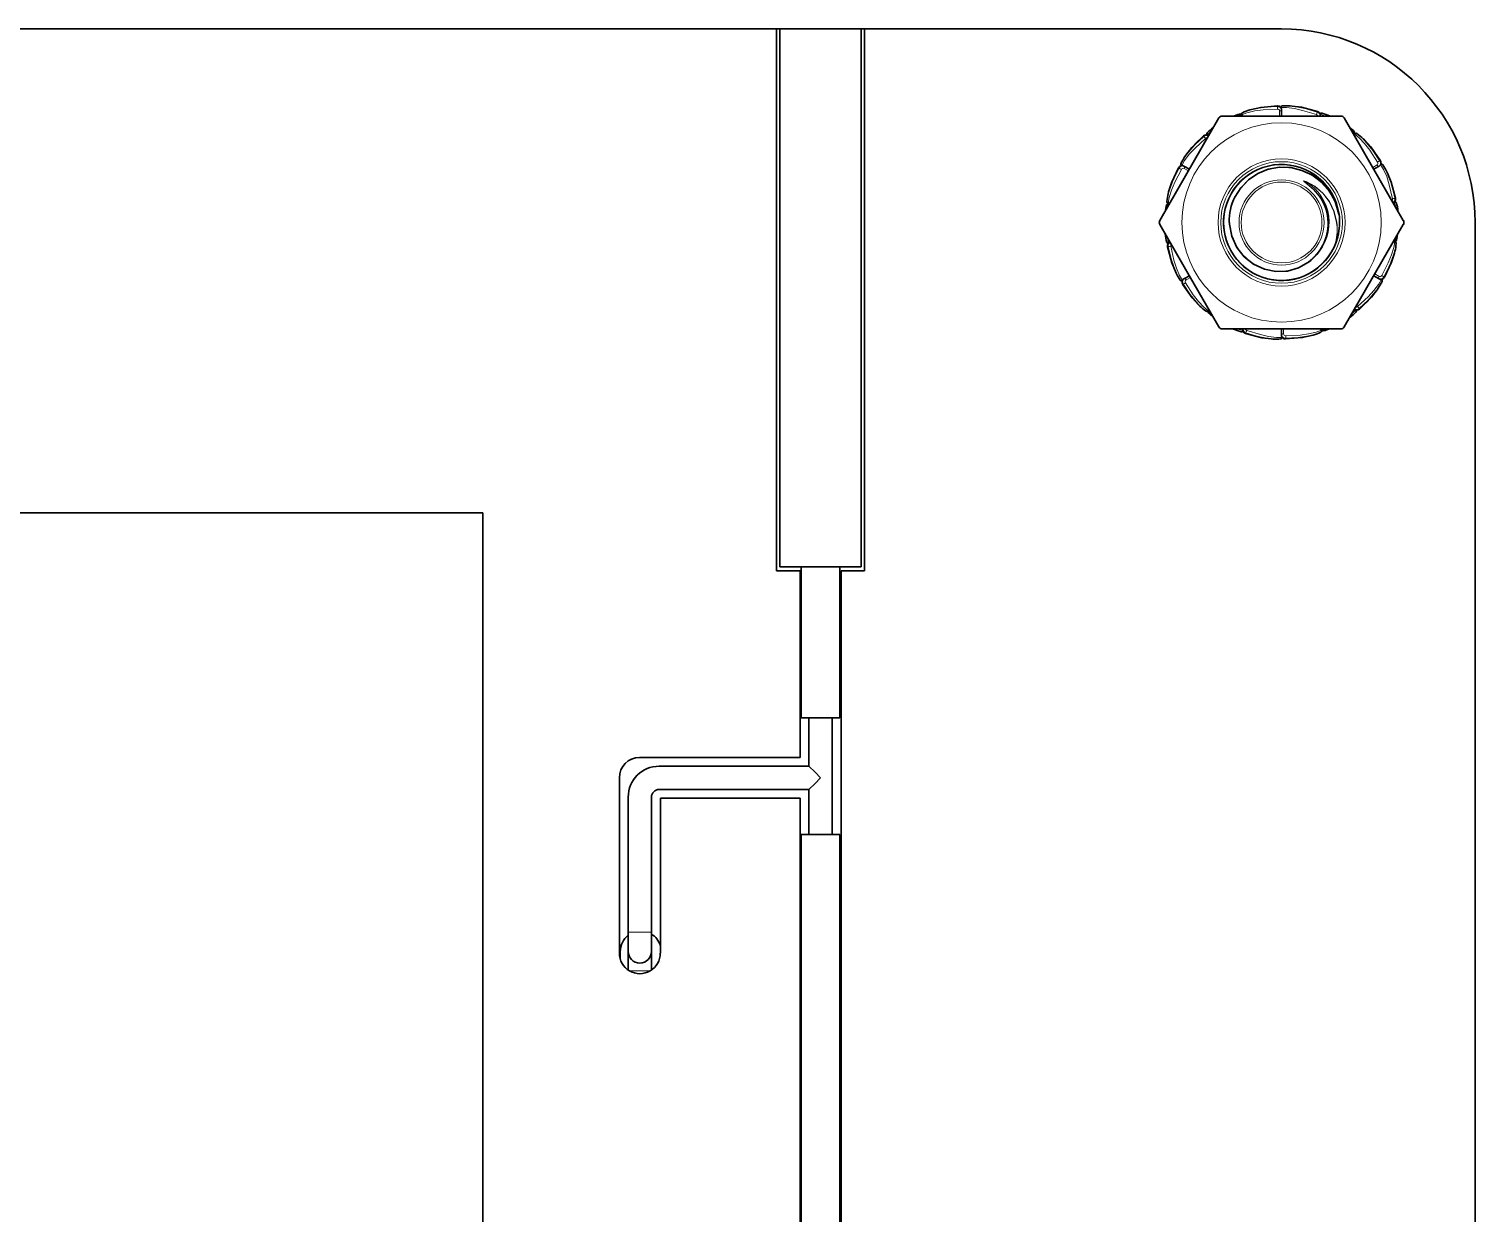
# Model space of a CAD drawing. Extents: x 315 to 857, y 212 to 651.
# Drawn here: x 669.19 to 706.55, y 334.25 to 364.84 of the extents above; entities that cross this region are included whole.
import ezdxf

# ---------------------------------------------------------------- set-up
doc = ezdxf.new("R2010")
doc.units = 0

msp = doc.modelspace()

# ---------------------------------------------------------------- linework, layer by layer
at = {"color": 7, "lineweight": 35}
for p, q in [((645.169, 364.839), (688.505, 364.839)), ((645.169, 364.839), (701.549, 364.839)), ((706.549, 359.839), (706.549, 294.079)), ((706.549, 359.839), (706.549, 294.079)), ((680.916, 352.342), (653.819, 352.342)), ((680.916, 313.451), (680.916, 352.342)), ((689.11, 303.08), (689.11, 344.964)), ((690.168, 344.964), (690.168, 303.08)), ((689.14, 303.03), (689.14, 344.03)), ((690.14, 303.03), (690.14, 344.03))]:
    msp.add_line(p, q, dxfattribs=at)
at = {"color": 7, "lineweight": 35, "ltscale": 0.349879}
for p, q in [((688.505, 350.844), (688.505, 364.839)), ((690.774, 364.839), (690.773, 350.844))]:
    msp.add_line(p, q, dxfattribs=at)
at = {"color": 7, "lineweight": 35, "ltscale": 0.347379}
for p, q in [((688.589, 350.944), (688.589, 364.839)), ((690.689, 350.944), (690.689, 364.839))]:
    msp.add_line(p, q, dxfattribs=at)
at = {"color": 7, "lineweight": 35, "ltscale": 0.269376}
msp.add_line((690.774, 364.839), (701.549, 364.839), dxfattribs=at)
at = {"color": 7, "lineweight": 13, "ltscale": 0.000101161}
msp.add_line((701.445, 362.849), (701.443, 362.846), dxfattribs=at)
at = {"color": 7, "lineweight": 13, "ltscale": 0.000367231}
msp.add_line((701.443, 362.831), (701.443, 362.846), dxfattribs=at)
at = {"color": 7, "lineweight": 35, "ltscale": 0.001176}
for p, q in [((701.82, 362.848), (701.773, 362.852)), ((700.774, 362.76), (700.729, 362.747)), ((702.323, 356.919), (702.368, 356.932))]:
    msp.add_line(p, q, dxfattribs=at)
at = {"color": 7, "lineweight": 35, "ltscale": 0.076499}
for p, q in [((699.932, 362.539), (698.402, 359.889)), ((703.165, 357.139), (704.695, 359.789))]:
    msp.add_line(p, q, dxfattribs=at)
at = {"color": 7, "lineweight": 35, "ltscale": 0.0765}
for p, q in [((703.079, 362.589), (700.019, 362.589)), ((700.019, 357.089), (703.079, 357.089))]:
    msp.add_line(p, q, dxfattribs=at)
at = {"color": 7, "lineweight": 35, "ltscale": 0.002871}
for p, q in [((700.422, 362.632), (700.315, 362.589)), ((703.404, 362.212), (703.313, 362.282)), ((698.567, 360.259), (698.551, 360.146)), ((704.531, 359.419), (704.547, 359.533)), ((699.694, 357.467), (699.784, 357.396)), ((702.676, 357.046), (702.782, 357.09))]:
    msp.add_line(p, q, dxfattribs=at)
at = {"color": 7, "lineweight": 13, "ltscale": 0.002597}
for p, q in [((700.421, 362.628), (700.324, 362.589)), ((698.57, 360.257), (698.555, 360.154)), ((704.528, 359.422), (704.542, 359.524)), ((699.698, 357.468), (699.779, 357.404)), ((702.677, 357.05), (702.773, 357.089))]:
    msp.add_line(p, q, dxfattribs=at)
at = {"color": 7, "lineweight": 13, "ltscale": 0.001723}
msp.add_line((700.362, 362.589), (700.426, 362.614), dxfattribs=at)
at = {"color": 7, "lineweight": 13, "ltscale": 0.000101345}
for p, q in [((700.422, 362.632), (700.421, 362.628)), ((702.676, 357.046), (702.677, 357.05))]:
    msp.add_line(p, q, dxfattribs=at)
at = {"color": 7, "lineweight": 13, "ltscale": 0.000367512}
msp.add_line((700.426, 362.614), (700.421, 362.628), dxfattribs=at)
at = {"color": 7, "lineweight": 13, "ltscale": 0.000650683}
msp.add_line((700.426, 362.614), (700.433, 362.589), dxfattribs=at)
at = {"color": 7, "lineweight": 13, "ltscale": 0.003214}
for p, q in [((701.497, 362.59), (701.497, 362.718)), ((699.141, 361.169), (699.029, 361.234)), ((699.193, 358.419), (699.081, 358.355)), ((701.601, 357.089), (701.601, 356.96))]:
    msp.add_line(p, q, dxfattribs=at)
at = {"color": 7, "lineweight": 35, "ltscale": 0.000366211}
for p, q in [((701.549, 362.737), (701.549, 362.751)), ((701.549, 356.942), (701.549, 356.927))]:
    msp.add_line(p, q, dxfattribs=at)
at = {"color": 7, "lineweight": 35, "ltscale": 0.003677}
for p, q in [((701.549, 362.59), (701.549, 362.737)), ((699.167, 361.214), (699.039, 361.288)), ((699.167, 358.464), (699.039, 358.39))]:
    msp.add_line(p, q, dxfattribs=at)
at = {"color": 7, "lineweight": 13, "ltscale": 0.000367217}
msp.add_line((702.473, 362.687), (702.477, 362.701), dxfattribs=at)
at = {"color": 7, "lineweight": 13, "ltscale": 0.000100627}
msp.add_line((702.48, 362.703), (702.477, 362.701), dxfattribs=at)
at = {"color": 7, "lineweight": 13, "ltscale": 0.000251303}
for p, q in [((702.79, 362.593), (702.799, 362.589)), ((700.308, 357.085), (700.299, 357.089))]:
    msp.add_line(p, q, dxfattribs=at)
at = {"color": 7, "lineweight": 35, "ltscale": 0.000305676}
msp.add_line((702.801, 362.588), (702.79, 362.593), dxfattribs=at)
at = {"color": 7, "lineweight": 35, "ltscale": 0.036627}
msp.add_line((703.165, 362.539), (703.898, 361.27), dxfattribs=at)
at = {"color": 7, "lineweight": 13, "ltscale": 0.000100858}
for p, q in [((699.534, 362.078), (699.535, 362.074)), ((703.563, 357.6), (703.562, 357.604))]:
    msp.add_line(p, q, dxfattribs=at)
at = {"color": 7, "lineweight": 13, "ltscale": 0.00036736}
msp.add_line((699.545, 362.063), (699.535, 362.074), dxfattribs=at)
at = {"color": 7, "lineweight": 35, "ltscale": 0.000305367}
for p, q in [((699.794, 362.298), (699.784, 362.291)), ((703.303, 357.38), (703.313, 357.387))]:
    msp.add_line(p, q, dxfattribs=at)
at = {"color": 7, "lineweight": 13, "ltscale": 0.000251525}
for p, q in [((699.784, 362.291), (699.792, 362.297)), ((703.313, 357.387), (703.305, 357.382))]:
    msp.add_line(p, q, dxfattribs=at)
at = {"color": 7, "lineweight": 13, "ltscale": 0.002596}
msp.add_line((703.4, 362.21), (703.318, 362.274), dxfattribs=at)
at = {"color": 7, "lineweight": 13, "ltscale": 0.001722}
for p, q in [((703.337, 362.242), (703.391, 362.199)), ((698.574, 360.187), (698.584, 360.255)), ((704.524, 359.492), (704.513, 359.424)), ((699.76, 357.437), (699.707, 357.48))]:
    msp.add_line(p, q, dxfattribs=at)
at = {"color": 7, "lineweight": 13, "ltscale": 0.000650073}
for p, q in [((703.391, 362.199), (703.372, 362.18)), ((699.707, 357.48), (699.725, 357.498))]:
    msp.add_line(p, q, dxfattribs=at)
at = {"color": 7, "lineweight": 13, "ltscale": 0.000366891}
for p, q in [((703.391, 362.199), (703.4, 362.21)), ((699.707, 357.48), (699.698, 357.468))]:
    msp.add_line(p, q, dxfattribs=at)
at = {"color": 7, "lineweight": 13, "ltscale": 0.000101172}
for p, q in [((703.404, 362.212), (703.4, 362.21)), ((699.694, 357.467), (699.698, 357.468))]:
    msp.add_line(p, q, dxfattribs=at)
at = {"color": 7, "lineweight": 35, "ltscale": 0.001177}
for p, q in [((703.691, 361.97), (703.657, 362.003)), ((699.078, 361.579), (699.052, 361.54)), ((704.465, 359.05), (704.477, 359.095)), ((698.807, 358.569), (698.828, 358.527)), ((704.019, 358.1), (704.046, 358.139)), ((699.407, 357.708), (699.441, 357.676))]:
    msp.add_line(p, q, dxfattribs=at)
at = {"color": 7, "lineweight": 35, "ltscale": 0.000366414}
for p, q in [((699.039, 361.288), (699.027, 361.295)), ((704.058, 361.288), (704.071, 361.295))]:
    msp.add_line(p, q, dxfattribs=at)
at = {"color": 7, "lineweight": 13, "ltscale": 0.003215}
for p, q in [((703.905, 361.259), (704.016, 361.324)), ((703.957, 358.509), (704.068, 358.445))]:
    msp.add_line(p, q, dxfattribs=at)
at = {"color": 7, "lineweight": 35, "ltscale": 0.003676}
for p, q in [((703.931, 361.214), (704.058, 361.288)), ((703.931, 358.464), (704.058, 358.39)), ((701.549, 357.089), (701.549, 356.942))]:
    msp.add_line(p, q, dxfattribs=at)
at = {"color": 7, "lineweight": 13, "ltscale": 0.000367075}
for p, q in [((704.087, 361.426), (704.099, 361.434)), ((699.011, 358.252), (698.998, 358.244))]:
    msp.add_line(p, q, dxfattribs=at)
at = {"color": 7, "lineweight": 13, "ltscale": 0.000102245}
msp.add_line((704.103, 361.434), (704.099, 361.434), dxfattribs=at)
at = {"color": 7, "lineweight": 13, "ltscale": 0.0001005}
msp.add_line((698.89, 361.254), (698.892, 361.251), dxfattribs=at)
at = {"color": 7, "lineweight": 13, "ltscale": 0.00036756}
msp.add_line((698.905, 361.244), (698.892, 361.251), dxfattribs=at)
at = {"color": 7, "lineweight": 35, "ltscale": 0.039872}
msp.add_line((704.695, 359.889), (703.898, 361.27), dxfattribs=at)
at = {"color": 7, "lineweight": 35, "ltscale": 0.001178}
for p, q in [((704.29, 361.109), (704.27, 361.151)), ((698.632, 360.629), (698.621, 360.583)), ((701.278, 356.83), (701.325, 356.827))]:
    msp.add_line(p, q, dxfattribs=at)
at = {"color": 7, "lineweight": 13, "ltscale": 9.82742e-05}
msp.add_line((698.567, 360.259), (698.57, 360.257), dxfattribs=at)
at = {"color": 7, "lineweight": 13, "ltscale": 0.000366633}
msp.add_line((698.584, 360.255), (698.57, 360.257), dxfattribs=at)
at = {"color": 7, "lineweight": 13, "ltscale": 0.00065088}
msp.add_line((698.584, 360.255), (698.609, 360.248), dxfattribs=at)
at = {"color": 7, "lineweight": 13, "ltscale": 0.000366608}
for p, q in [((704.477, 360.463), (704.491, 360.466)), ((698.621, 359.216), (698.607, 359.213))]:
    msp.add_line(p, q, dxfattribs=at)
at = {"color": 7, "lineweight": 13, "ltscale": 0.000101823}
msp.add_line((704.495, 360.464), (704.491, 360.466), dxfattribs=at)
at = {"color": 7, "lineweight": 35, "ltscale": 0.039873}
msp.add_line((698.402, 359.789), (699.2, 358.408), dxfattribs=at)
at = {"color": 7, "lineweight": 13, "ltscale": 0.000251432}
for p, q in [((704.554, 360.142), (704.555, 360.132)), ((698.543, 359.537), (698.542, 359.547))]:
    msp.add_line(p, q, dxfattribs=at)
at = {"color": 7, "lineweight": 35, "ltscale": 0.00030518}
for p, q in [((704.556, 360.129), (704.554, 360.142)), ((698.542, 359.549), (698.543, 359.537))]:
    msp.add_line(p, q, dxfattribs=at)
at = {"color": 7, "lineweight": 13, "ltscale": 0.000649407}
msp.add_line((704.513, 359.424), (704.488, 359.43), dxfattribs=at)
at = {"color": 7, "lineweight": 13, "ltscale": 0.00036825}
msp.add_line((704.513, 359.424), (704.528, 359.422), dxfattribs=at)
at = {"color": 7, "lineweight": 13, "ltscale": 9.65925e-05}
msp.add_line((704.531, 359.419), (704.528, 359.422), dxfattribs=at)
at = {"color": 7, "lineweight": 13, "ltscale": 0.000100384}
msp.add_line((698.603, 359.214), (698.607, 359.213), dxfattribs=at)
at = {"color": 7, "lineweight": 35, "ltscale": 0.000104765}
msp.add_line((702.947, 359.325), (702.951, 359.325), dxfattribs=at)
at = {"color": 7, "lineweight": 13, "ltscale": 0.000146423}
msp.add_line((702.246, 358.814), (702.242, 358.819), dxfattribs=at)
at = {"color": 7, "lineweight": 35, "ltscale": 0.000366034}
for p, q in [((699.039, 358.39), (699.027, 358.383)), ((704.058, 358.39), (704.071, 358.383))]:
    msp.add_line(p, q, dxfattribs=at)
at = {"color": 7, "lineweight": 35, "ltscale": 0.036626}
msp.add_line((699.932, 357.139), (699.2, 358.408), dxfattribs=at)
at = {"color": 7, "lineweight": 13, "ltscale": 0.00036657}
msp.add_line((704.192, 358.435), (704.205, 358.428), dxfattribs=at)
at = {"color": 7, "lineweight": 13, "ltscale": 0.000101273}
msp.add_line((704.207, 358.424), (704.205, 358.428), dxfattribs=at)
at = {"color": 7, "lineweight": 13, "ltscale": 0.000100711}
msp.add_line((698.994, 358.244), (698.998, 358.244), dxfattribs=at)
at = {"color": 7, "lineweight": 13, "ltscale": 0.000368382}
msp.add_line((703.553, 357.615), (703.562, 357.604), dxfattribs=at)
at = {"color": 7, "lineweight": 35, "ltscale": 0.000304595}
msp.add_line((700.297, 357.09), (700.308, 357.085), dxfattribs=at)
at = {"color": 7, "lineweight": 13, "ltscale": 0.000101126}
msp.add_line((700.617, 356.975), (700.62, 356.978), dxfattribs=at)
at = {"color": 7, "lineweight": 13, "ltscale": 0.000366491}
msp.add_line((700.625, 356.992), (700.62, 356.978), dxfattribs=at)
at = {"color": 7, "lineweight": 13, "ltscale": 0.00010041}
msp.add_line((701.653, 356.829), (701.655, 356.833), dxfattribs=at)
at = {"color": 7, "lineweight": 13, "ltscale": 0.000367177}
msp.add_line((701.654, 356.848), (701.655, 356.833), dxfattribs=at)
at = {"color": 7, "lineweight": 13, "ltscale": 0.000650342}
msp.add_line((702.671, 357.064), (702.664, 357.089), dxfattribs=at)
at = {"color": 7, "lineweight": 13, "ltscale": 0.001721}
msp.add_line((702.735, 357.089), (702.671, 357.064), dxfattribs=at)
at = {"color": 7, "lineweight": 13, "ltscale": 0.000366938}
msp.add_line((702.671, 357.064), (702.677, 357.05), dxfattribs=at)
at = {"color": 7, "lineweight": 35, "ltscale": 0.015115}
msp.add_line((689.11, 350.844), (688.505, 350.844), dxfattribs=at)
at = {"color": 7, "lineweight": 35, "ltscale": 0.052499}
msp.add_line((690.689, 350.944), (688.589, 350.944), dxfattribs=at)
at = {"color": 7, "lineweight": 35, "ltscale": 0.120544}
for p, q in [((689.11, 346.022), (689.11, 350.844)), ((690.168, 350.844), (690.168, 346.022))]:
    msp.add_line(p, q, dxfattribs=at)
at = {"color": 7, "lineweight": 35, "ltscale": 0.0975}
for p, q in [((689.14, 350.944), (689.14, 347.044)), ((690.14, 350.944), (690.14, 347.044))]:
    msp.add_line(p, q, dxfattribs=at)
at = {"color": 7, "lineweight": 35, "ltscale": 0.015132}
msp.add_line((690.773, 350.844), (690.168, 350.844), dxfattribs=at)
at = {"color": 7, "lineweight": 35, "ltscale": 0.025}
for p, q in [((689.14, 347.044), (690.14, 347.044)), ((690.14, 344.03), (689.14, 344.03))]:
    msp.add_line(p, q, dxfattribs=at)
at = {"color": 7, "lineweight": 35, "ltscale": 0.031277}
msp.add_line((689.34, 347.044), (689.34, 345.793), dxfattribs=at)
at = {"color": 7, "lineweight": 35, "ltscale": 0.07536}
msp.add_line((689.94, 347.044), (689.94, 344.03), dxfattribs=at)
at = {"color": 7, "lineweight": 35, "ltscale": 0.103705}
msp.add_line((684.962, 346.022), (689.11, 346.022), dxfattribs=at)
at = {"color": 7, "lineweight": 35, "ltscale": 2.59399e-05}
msp.add_line((684.962, 346.021), (684.962, 346.022), dxfattribs=at)
at = {"color": 7, "lineweight": 35, "ltscale": 0.026459}
msp.add_line((690.168, 346.022), (690.168, 344.964), dxfattribs=at)
at = {"color": 7, "lineweight": 35, "ltscale": 0.096744}
for p, q in [((685.47, 345.793), (689.34, 345.793)), ((685.47, 345.193), (689.34, 345.193))]:
    msp.add_line(p, q, dxfattribs=at)
at = {"color": 7, "lineweight": 35, "ltscale": 0.00552}
msp.add_line((689.496, 345.637), (689.34, 345.793), dxfattribs=at)
at = {"color": 7, "lineweight": 35, "ltscale": 0.005086}
for q in [(689.496, 345.637), (689.496, 345.349)]:
    msp.add_line((689.64, 345.493), q, dxfattribs=at)
at = {"color": 7, "lineweight": 35, "ltscale": 0.113283}
msp.add_line((684.441, 340.962), (684.441, 345.493), dxfattribs=at)
at = {"color": 7, "lineweight": 35, "ltscale": 0.005521}
msp.add_line((689.496, 345.349), (689.34, 345.193), dxfattribs=at)
at = {"color": 7, "lineweight": 35, "ltscale": 0.087133}
for p, q in [((684.67, 341.508), (684.67, 344.993)), ((685.27, 341.508), (685.27, 344.993))]:
    msp.add_line(p, q, dxfattribs=at)
at = {"color": 7, "lineweight": 35, "ltscale": 0.100053}
msp.add_line((685.5, 344.964), (685.5, 340.962), dxfattribs=at)
at = {"color": 7, "lineweight": 35, "ltscale": 0.090253}
msp.add_line((689.11, 344.964), (685.5, 344.964), dxfattribs=at)
at = {"color": 7, "lineweight": 35, "ltscale": 0.029082}
msp.add_line((689.34, 345.193), (689.34, 344.03), dxfattribs=at)
at = {"color": 7, "lineweight": 35, "ltscale": 0.0125}
for p, q in [((684.67, 341.508), (684.67, 341.008)), ((685.27, 341.508), (685.27, 341.008))]:
    msp.add_line(p, q, dxfattribs=at)
at = {"color": 7, "lineweight": 13, "ltscale": 0.015001}
msp.add_line((684.67, 341.508), (685.27, 341.508), dxfattribs=at)
at = {"color": 7, "lineweight": 35, "ltscale": 0.005022}
msp.add_line((684.465, 340.807), (684.465, 341.008), dxfattribs=at)
at = {"color": 7, "lineweight": 35, "ltscale": 0.01203}
msp.add_line((684.67, 341.008), (684.67, 340.526), dxfattribs=at)
at = {"color": 7, "lineweight": 35, "ltscale": 0.012057}
msp.add_line((685.27, 341.008), (685.27, 340.525), dxfattribs=at)
at = {"color": 7, "lineweight": 13, "ltscale": 0.013632}
msp.add_line((684.698, 340.508), (685.243, 340.508), dxfattribs=at)
at = {"color": 7, "lineweight": 13}
for points in [[(700.729, 362.747), (701.12, 362.814), (701.443, 362.831)], [(701.443, 362.846), (701.145, 362.828), (700.774, 362.76)], [(701.531, 362.806), (701.68, 362.808), (701.882, 362.783), (702.094, 362.735), (702.449, 362.626)], [(701.773, 362.852), (702.163, 362.781), (702.473, 362.687)], [(702.477, 362.701), (702.192, 362.786), (701.82, 362.848)], [(700.517, 362.621), (700.656, 362.674), (700.855, 362.72), (701.071, 362.747), (701.442, 362.766)], [(699.052, 361.54), (699.308, 361.842), (699.545, 362.063)], [(699.535, 362.074), (699.318, 361.869), (699.078, 361.579)], [(703.442, 362.124), (703.558, 362.029), (703.696, 361.88), (703.828, 361.707), (704.03, 361.395)], [(698.97, 361.307), (699.043, 361.437), (699.166, 361.6), (699.314, 361.76), (699.585, 362.012)], [(703.657, 362.003), (703.91, 361.698), (704.087, 361.426)], [(704.099, 361.434), (703.935, 361.683), (703.691, 361.97)], [(704.109, 361.338), (704.186, 361.21), (704.265, 361.023), (704.33, 360.815), (704.412, 360.453)], [(698.621, 360.583), (698.758, 360.955), (698.905, 361.244)], [(698.624, 360.336), (698.647, 360.484), (698.707, 360.678), (698.792, 360.879), (698.961, 361.21)], [(698.892, 361.251), (698.759, 360.984), (698.632, 360.629)], [(700.348, 360.495), (700.493, 360.725), (700.681, 360.923), (700.905, 361.08), (701.158, 361.192), (701.4, 361.248), (701.65, 361.261), (701.898, 361.23), (702.141, 361.156), (702.367, 361.039), (702.57, 360.884), (702.745, 360.694), (702.884, 360.475), (702.983, 360.235), (703.026, 360.06), (703.048, 359.88)], [(702.523, 360.518), (702.378, 360.691), (702.153, 360.877), (702.112, 360.914), (702.113, 360.917), (702.181, 360.899)], [(702.528, 360.521), (702.382, 360.695), (702.155, 360.879), (702.112, 360.914), (702.113, 360.915), (702.114, 360.916), (702.18, 360.894)], [(704.27, 361.151), (704.404, 360.778), (704.477, 360.463)], [(704.491, 360.466), (704.422, 360.756), (704.29, 361.109)], [(702.18, 360.894), (702.411, 360.77), (702.614, 360.597), (702.781, 360.38), (702.904, 360.122), (702.972, 359.839)], [(702.181, 360.899), (702.413, 360.774), (702.617, 360.6), (702.784, 360.383), (702.908, 360.124), (702.977, 359.84)], [(702.242, 358.819), (702.009, 358.683), (701.75, 358.6), (701.478, 358.575), (701.202, 358.61), (700.939, 358.704), (700.702, 358.854), (700.5, 359.054), (700.345, 359.295), (700.245, 359.565), (700.206, 359.84)], [(698.607, 359.213), (698.675, 358.923), (698.807, 358.569)], [(698.828, 358.527), (698.694, 358.9), (698.621, 359.216)], [(698.989, 358.34), (698.912, 358.468), (698.833, 358.656), (698.768, 358.864), (698.685, 359.225)], [(704.474, 359.342), (704.45, 359.194), (704.39, 359), (704.306, 358.799), (704.137, 358.469)], [(704.477, 359.095), (704.34, 358.723), (704.192, 358.435)], [(704.205, 358.428), (704.339, 358.694), (704.465, 359.05)], [(704.127, 358.372), (704.055, 358.241), (703.932, 358.079), (703.784, 357.919), (703.512, 357.666)], [(698.998, 358.244), (699.162, 357.995), (699.407, 357.708)], [(699.441, 357.676), (699.187, 357.98), (699.011, 358.252)], [(699.656, 357.555), (699.54, 357.649), (699.401, 357.798), (699.269, 357.972), (699.068, 358.283)], [(704.046, 358.139), (703.79, 357.836), (703.553, 357.615)], [(703.562, 357.604), (703.779, 357.809), (704.019, 358.1)], [(700.62, 356.978), (700.906, 356.893), (701.278, 356.83)], [(701.325, 356.827), (700.934, 356.897), (700.625, 356.992)], [(701.567, 356.872), (701.418, 356.87), (701.216, 356.895), (701.003, 356.943), (700.648, 357.052)], [(702.368, 356.932), (701.978, 356.864), (701.654, 356.848)], [(701.655, 356.833), (701.952, 356.85), (702.323, 356.919)], [(702.581, 357.058), (702.441, 357.004), (702.243, 356.959), (702.026, 356.931), (701.656, 356.912)]]:
    msp.add_lwpolyline(points, dxfattribs=at)
at = {"color": 7, "lineweight": 35}
for points in [[(701.445, 362.849), (701.013, 362.812), (700.774, 362.76)], [(702.48, 362.703), (702.062, 362.816), (701.82, 362.848)], [(699.534, 362.078), (699.227, 361.772), (699.078, 361.579)], [(704.103, 361.434), (703.855, 361.79), (703.691, 361.97)], [(698.89, 361.254), (698.706, 360.862), (698.632, 360.629)], [(700.343, 360.497), (700.495, 360.737), (700.695, 360.942), (700.935, 361.103), (701.204, 361.212), (701.493, 361.264), (701.788, 361.256), (702.077, 361.186), (702.347, 361.058), (702.588, 360.876), (702.787, 360.647), (702.936, 360.38), (703.033, 360.054)], [(704.495, 360.464), (704.384, 360.883), (704.29, 361.109)], [(702.246, 358.814), (701.99, 358.668), (701.704, 358.585), (701.403, 358.572), (701.105, 358.631), (700.827, 358.759), (700.585, 358.95), (700.393, 359.196), (700.262, 359.482), (700.202, 359.794), (700.2, 359.84)], [(698.603, 359.214), (698.714, 358.795), (698.807, 358.569)], [(704.207, 358.424), (704.391, 358.817), (704.465, 359.05)], [(698.994, 358.244), (699.242, 357.889), (699.407, 357.708)], [(703.563, 357.6), (703.87, 357.906), (704.019, 358.1)], [(700.617, 356.975), (701.036, 356.862), (701.278, 356.83)], [(701.653, 356.829), (702.085, 356.866), (702.323, 356.919)]]:
    msp.add_lwpolyline(points, dxfattribs=at)
at = {"color": 7, "lineweight": 13}
for radius in [2.575, 1.641, 1.571, 1.099, 1.043]:
    msp.add_circle((701.549, 359.839), radius, dxfattribs=at)
at = {"color": 7, "lineweight": 35}
for centre, radius, start, end in [((701.549, 359.839), 5, 0, 90), ((701.549, 359.839), 5, 0, 90), ((701.449, 362.749), 0.1, 1.5039, 92.4746), ((701.576, 362.785), 0.0643, 96.6919, 148.9258), ((701.683, 361.757), 1.099, 85.2934, 96.0619), ((700.019, 362.489), 0.1, 90, 150), ((700.46, 362.538), 0.101, 30.3348, 112.1885), ((700.567, 362.617), 0.0643, 116.6919, 168.9261), ((701.019, 361.687), 1.099, 105.2934, 116.0619), ((702.45, 362.607), 0.101, 349.8513, 72.2033), ((702.582, 362.598), 0.0643, 76.6918, 128.9256), ((702.331, 361.595), 1.099, 65.2934, 76.0619), ((703.079, 362.489), 0.1, 30, 90), ((699.602, 362.003), 0.101, 49.8513, 132.2033), ((699.676, 362.114), 0.0643, 136.6919, 188.9263), ((700.419, 361.394), 1.099, 125.2934, 136.0619), ((703.342, 362.132), 0.101, 330.3348, 52.1885), ((703.463, 362.079), 0.0643, 56.6918, 108.9254), ((702.884, 361.222), 1.099, 45.2934, 56.0619), ((698.979, 361.208), 0.1, 61.5039, 152.4746), ((699.011, 361.336), 0.0643, 156.6919, 208.9264), ((699.955, 360.914), 1.099, 145.2934, 156.0619), ((701.549, 359.839), 1.5, 8.2165, 345.8313), ((704.019, 361.38), 0.1, 301.5039, 32.4746), ((704.114, 361.289), 0.0643, 36.6918, 88.9252), ((703.276, 360.682), 1.099, 25.2934, 36.0619), ((699.684, 360.304), 1.099, 165.2934, 176.0619), ((698.667, 360.246), 0.101, 90.3348, 172.1885), ((698.652, 360.378), 0.0643, 176.6919, 228.9265), ((701.559, 359.889), 1.36, 153.4353, 182.0792), ((701.513, 359.812), 1.238, 1.2623, 34.9807), ((704.396, 360.443), 0.101, 289.8513, 12.2033), ((704.455, 360.324), 0.0643, 16.6918, 68.9252), ((703.461, 360.04), 1.099, 5.2934, 16.0619), ((698.489, 359.839), 0.1, 150, 210), ((701.516, 359.813), 1.235, 333.1668, 1.1945), ((701.549, 359.839), 1.5, 345.8313, 8.2153), ((704.609, 359.839), 0.1, 330, 30), ((699.637, 359.638), 1.099, 185.2934, 196.0619), ((702.379, 359.603), 0.637, 334.0224, 348.1089), ((704.431, 359.433), 0.101, 270.3348, 352.1885), ((698.643, 359.354), 0.0643, 196.6919, 248.9265), ((698.701, 359.235), 0.101, 109.8513, 192.2033), ((701.5, 359.822), 1.253, 306.4978, 333.1497), ((703.414, 359.374), 1.099, 345.2934, 356.0619), ((704.445, 359.301), 0.0643, 356.6918, 48.9252), ((699.821, 358.997), 1.099, 205.2934, 216.0619), ((698.984, 358.39), 0.0643, 216.6919, 268.9264), ((699.079, 358.298), 0.1, 121.5039, 212.4746), ((703.142, 358.764), 1.099, 325.2934, 336.0619), ((704.118, 358.471), 0.1, 241.5039, 332.4746), ((704.087, 358.343), 0.0643, 336.6918, 28.9252), ((700.213, 358.456), 1.099, 225.2934, 236.0619), ((699.756, 357.546), 0.101, 150.3348, 232.1885), ((703.495, 357.675), 0.101, 229.8513, 312.2033), ((703.422, 357.565), 0.0643, 316.6918, 8.9254), ((699.634, 357.6), 0.0643, 236.6919, 288.9263), ((702.679, 358.284), 1.099, 305.2934, 316.0619), ((700.019, 357.189), 0.1, 210, 270), ((700.767, 358.083), 1.099, 245.2934, 256.0619), ((700.516, 357.08), 0.0643, 256.6919, 308.9261), ((700.648, 357.071), 0.101, 169.8513, 252.2033), ((701.415, 357.922), 1.099, 265.2934, 276.0619), ((701.522, 356.893), 0.0643, 276.6919, 328.9258), ((701.648, 356.93), 0.1, 181.5039, 272.4746), ((702.079, 357.991), 1.099, 285.2934, 296.0619), ((702.638, 357.14), 0.101, 210.3348, 292.1885), ((702.531, 357.061), 0.0643, 296.6918, 348.9256), ((703.079, 357.189), 0.1, 270, 330), ((684.97, 345.493), 0.529, 90.8925, 179.9556), ((685.47, 344.993), 0.8, 90, 180), ((685.47, 344.993), 0.2, 90, 180), ((684.993, 341.008), 0.528, 127.7078, 180.0204), ((684.991, 341.005), 0.532, 17.1888, 58.4252), ((684.97, 340.962), 0.529, 179.9853, 0.0422), ((684.97, 341.008), 0.3, 180, 360)]:
    msp.add_arc(centre, radius, start, end, dxfattribs=at)
at = {"color": 7, "lineweight": 13}
for centre, radius, start, end in [((701.767, 362.792), 0.326, 173.2268, 184.6551), ((701.451, 362.746), 0.0988, 2.9456, 94.6214), ((701.451, 362.732), 0.0987, 2.9221, 94.3881), ((701.573, 362.803), 0.0463, 84.4509, 176.9271), ((700.462, 362.536), 0.1, 32.2745, 114.0547), ((700.467, 362.52), 0.102, 42.6275, 113.2559), ((700.558, 362.633), 0.0463, 104.4509, 196.9271), ((701.446, 362.714), 0.0517, 4.8423, 94.5947), ((702.764, 362.54), 0.326, 153.2268, 164.6551), ((702.431, 362.572), 0.0566, 17.5453, 71.8936), ((702.444, 362.589), 0.102, 0.2607, 73.3775), ((702.45, 362.604), 0.1, 351.7282, 74.0866), ((702.585, 362.616), 0.0463, 64.4509, 156.9271), ((702.309, 361.721), 0.943, 67.0615, 75.4163), ((699.605, 362.002), 0.1, 51.7282, 134.0866), ((699.615, 361.989), 0.102, 60.2607, 133.3775), ((699.818, 362.242), 0.326, 213.2268, 224.6551), ((699.662, 362.125), 0.0463, 124.4509, 216.9271), ((700.299, 361.438), 0.943, 127.0615, 135.4163), ((703.33, 362.117), 0.102, 342.6275, 53.2559), ((703.341, 362.129), 0.1, 332.2745, 54.0547), ((703.472, 362.094), 0.0463, 44.4509, 136.9271), ((699.623, 361.97), 0.0566, 77.5453, 131.8936), ((698.982, 361.208), 0.0988, 62.9457, 154.6214), ((698.995, 361.201), 0.0987, 62.9221, 154.3881), ((698.994, 361.342), 0.0463, 144.4509, 236.9271), ((701.549, 359.839), 1.49, 19.6027, 339.8306), ((703.987, 361.366), 0.0517, 304.8423, 34.5947), ((704.215, 361.127), 0.326, 113.2268, 124.6551), ((704.005, 361.37), 0.0987, 302.9221, 34.3881), ((704.017, 361.378), 0.0988, 302.9456, 34.6214), ((704.128, 361.3), 0.0463, 24.4509, 116.9271), ((699.1, 361.505), 0.326, 233.2268, 244.6551), ((699.008, 361.187), 0.0517, 64.8423, 154.5947), ((701.549, 359.839), 1.229, 316.2214, 59.1341), ((698.67, 360.246), 0.1, 92.2745, 174.0547), ((698.686, 360.243), 0.102, 102.6275, 173.2559), ((698.634, 360.378), 0.0463, 164.4509, 256.9271), ((701.56, 359.889), 1.355, 153.4133, 182.0563), ((701.513, 359.812), 1.232, 1.2478, 34.9792), ((704.357, 360.441), 0.0566, 317.5453, 11.8936), ((704.495, 360.137), 0.326, 93.2268, 104.6551), ((704.377, 360.439), 0.102, 300.2607, 13.3775), ((704.393, 360.441), 0.1, 291.7282, 14.0866), ((704.472, 360.33), 0.0463, 4.4509, 96.9271), ((703.558, 360.122), 0.943, 7.0614, 15.4163), ((701.516, 359.813), 1.23, 333.1463, 1.1795), ((701.539, 359.652), 1.445, 346.946, 7.4449), ((701.539, 359.652), 1.45, 346.9462, 7.4611), ((699.539, 359.557), 0.943, 187.0614, 195.4164), ((704.427, 359.432), 0.1, 272.2745, 354.0547), ((704.412, 359.436), 0.102, 282.6275, 353.2559), ((698.626, 359.348), 0.0463, 184.4509, 276.9271), ((698.704, 359.237), 0.1, 111.7282, 194.0866), ((698.72, 359.239), 0.102, 120.2607, 193.3775), ((698.603, 359.541), 0.326, 273.2268, 284.6551), ((698.741, 359.237), 0.0566, 137.5453, 191.8936), ((701.5, 359.822), 1.247, 306.4709, 333.1281), ((704.463, 359.301), 0.0463, 344.4509, 76.9271), ((698.97, 358.378), 0.0463, 204.4509, 296.9271), ((699.08, 358.301), 0.0988, 122.9456, 214.6214), ((699.093, 358.308), 0.0987, 122.9221, 214.3881), ((699.111, 358.313), 0.0517, 124.8423, 214.5947), ((704.103, 358.478), 0.0987, 242.9221, 334.3881), ((704.09, 358.491), 0.0517, 244.8423, 334.5947), ((704.115, 358.471), 0.0988, 242.9457, 334.6214), ((704.103, 358.336), 0.0463, 324.4509, 56.9271), ((703.997, 358.174), 0.326, 53.2268, 64.6551), ((698.882, 358.551), 0.326, 293.2268, 304.6551), ((699.625, 357.584), 0.0463, 224.4509, 316.9271), ((699.757, 357.55), 0.1, 152.2746, 234.0547), ((699.768, 357.562), 0.102, 162.6275, 233.2559), ((702.798, 358.24), 0.943, 307.0615, 315.4163), ((703.492, 357.677), 0.1, 231.7282, 314.0866), ((703.482, 357.689), 0.102, 240.2607, 313.3775), ((703.474, 357.708), 0.0566, 257.5453, 311.8936), ((703.435, 357.553), 0.0463, 304.4509, 36.9271), ((703.28, 357.437), 0.326, 33.2268, 44.6551), ((700.789, 357.958), 0.943, 247.0615, 255.4163), ((700.512, 357.062), 0.0463, 244.4509, 336.9271), ((700.648, 357.075), 0.1, 171.7282, 254.0866), ((700.654, 357.09), 0.102, 180.2607, 253.3775), ((700.666, 357.106), 0.0566, 197.5453, 251.8936), ((700.334, 357.139), 0.326, 333.2268, 344.6551), ((701.524, 356.875), 0.0463, 264.4509, 356.9271), ((701.647, 356.947), 0.0987, 182.9221, 274.3881), ((701.647, 356.932), 0.0988, 182.9457, 274.6214), ((701.652, 356.965), 0.0517, 184.8423, 274.5947), ((701.331, 356.886), 0.326, 353.2268, 4.6551), ((702.635, 357.143), 0.1, 212.2745, 294.0547), ((702.54, 357.046), 0.0463, 284.4509, 16.9271), ((702.631, 357.158), 0.102, 222.6275, 293.2559)]:
    msp.add_arc(centre, radius, start, end, dxfattribs=at)
for centre, major_axis, start_param, end_param in [((701.499, 362.737), (0.05, 0), 4.671362, 6.283192), ((699.014, 361.245), (-0.025, -0.0433), 1.529769, 3.141599), ((704.033, 361.331), (0.025, -0.0433), 4.671362, 6.283192), ((699.064, 358.347), (0.025, -0.0433), 1.529769, 3.141599), ((704.083, 358.434), (-0.025, -0.0433), 4.671362, 6.283192), ((701.599, 356.942), (0.05, 0), 1.529769, 3.141599)]:
    msp.add_ellipse(centre, major_axis=major_axis, ratio=0.371175, start_param=start_param, end_param=end_param, dxfattribs=at)

doc.saveas('drawing.dxf')
